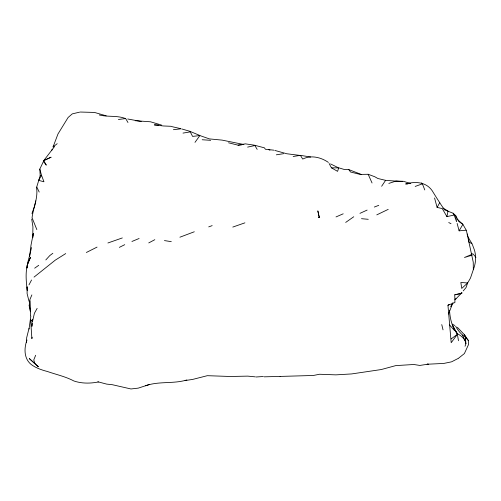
<?xml version="1.0" encoding="UTF-8"?>
<svg xmlns="http://www.w3.org/2000/svg" width="501" height="501" viewBox="0 0 501 501"><rect width="100%" height="100%" fill="white"/><g stroke="black" fill="none" stroke-linecap="round" stroke-linejoin="round"><path stroke-width="0.75" d="M29.841 300.938L29.985 307.789L29.897 299.592L31.876 294.907M26.534 342.471L26.666 337.762L29.033 328.362M465.241 340.924L465.385 337.11C461.17 334.524 457.952 330.522 455.628 326.176M449.529 310.207C449.929 318.267 452.015 327.353 457.219 333.61C461.264 335.72 465.316 338.914 465.905 343.736L465.034 346.266M455.058 299.792L460.933 293.674L462.097 292.979L454.764 294.807L454.921 302.51L447.95 305.266L451.194 342.703L457.388 334.324L458.471 340.73M26.991 267.985L27.837 262.18L29.741 254.959M26.991 267.847L27.323 264.998L30.605 257.257C24.624 267.415 25.914 279.308 27.267 290.474L27.148 286.835L27.104 293.63L29.027 301.295M29.603 256.543L31.031 245.02L33.335 233.453L32.722 237.743L32.928 226.79L31.72 219.087M463.25 290.899L466.03 287.574L467.633 282.996L470.477 278.055L473.332 269.657L473.238 262.129L466.4 230.473L462.88 224.367L457.25 219.225M29.609 256.606L29.716 255.197M32.189 337.204L31.876 338.695L30.661 320.095L32.559 321.26L34.412 313.282L37.13 308.378M319.243 217.321L317.872 210.996L319.243 217.321L318.567 217.578L319.256 217.177M29.027 329.082L30.83 316.125M32.283 323.439L31.92 326.345L32.033 322.199L32.728 319.281M467.214 233.992C468.109 238.921 472.105 242.403 473.364 247.2C476.564 254.571 476.169 262.261 473.332 269.657M407.839 183.986L405.622 183.973C415.191 181.274 425.875 181.782 432.119 190.612C436.114 197.118 440.147 203.519 444.5 209.831L453.117 213.232L455.697 215.568L456.586 221.736L454.169 215.023L446.923 216.626L448.032 211.027L443.022 208.059M35.809 200.863L34.625 205.955L31.958 213.514M29.778 254.834L31.525 247.544M27.129 265.762L27.323 264.998M36.679 187.136L40.193 175.613L39.811 169.1L43.944 160.42L51.121 157.189L43.775 160.596L54.415 146.712L53.688 146.11L53.068 146.943L57.966 134.005L68.111 117.484L72.263 113.884L79.634 112.143M27.004 340.004L26.872 340.373C23.647 349.197 24.079 360.363 32.96 365.717C37.418 368.517 42.397 370.208 47.463 371.51C56.4 374.629 65.537 376.539 73.929 380.998C81.882 383.647 90.312 383.572 98.465 381.95M448.52 314.008L452.942 302.66M51.672 150.638L52.198 149.254M35.652 355.265L33.767 359.925L34.938 363.695L38.402 366.795L29.29 358.566L34.938 363.695M450.675 306.744L452.109 303.975M28.983 284.856L31.557 279.99M446.923 216.626L442.264 208.598L437.097 207.401L439.79 202.536M466.093 230.209L459.104 230.842L462.88 224.367L458.753 221.455L455.697 215.568M381.637 186.266L385.601 180.335L402.535 181.619M194.989 142.359L199.874 135.571L209.468 138.915L222.137 140.117L243.874 144.507M461.859 292.565L460.933 293.674L454.764 294.807M45.816 259.938L49.831 255.541L52.855 253.281M43.775 160.596L46.286 165.13L43.324 161.291M458.54 358.221L464.396 353.568L468.585 344.4L468.266 340.379L464.396 334.731L457.363 327.328M53.068 146.943L57.195 143.681M34.037 277.109L55.285 260.138L65.719 253.575M451.15 338.933L457.388 334.324M149.073 384.611L138.251 388.131L130.974 388.964L112.268 384.699L106.707 384.117L97.877 381.787M34.669 268.192L38.721 265.311M345.696 222.419L353.762 216.751M455.096 299.31L455.916 298.753M447.95 305.266L449.247 304.395M148.747 242.916L154.822 239.685M86.36 252.485L97.05 247.099M451.545 361.841L458.252 358.409M119.351 247.369L124.743 244.676M376.777 214.873L388.212 209.368M359.943 213.351L367.12 210.076M336.014 216.939L343.198 213.814M471.648 254.483L464.477 257.483L471.961 255.222L471.635 253.694L473.151 254.045L475.95 257.339M131.92 241.476L139.109 238.495M244.901 222.845L232.808 227.072M179.903 237.205L194.3 231.769M374.31 207.051L378.756 205.347M208.723 226.884L212.161 225.619M415.185 186.428L422.387 183.842L424.785 189.948M122.319 237.937L107.903 242.985M388.832 183.41L396.047 181.061L403.361 181.281L410.782 183.56M186.848 379.965C173.359 384.104 158.923 380.967 145.465 385.764M247.632 147.106L254.877 145.541L257.182 149.379M451.05 361.941L443.798 363.432L427.065 364.24L428.286 364.133L419.807 365.442L413.82 364.49L395.734 365.617L381.274 369.538L351.602 373.934L335.864 374.861L319.513 374.253L313.375 375.474L280.09 376.426M228.544 142.791L238.094 145.171L245.352 143.85L254.295 145.171L264.428 147.833L265.392 149.248L273.815 150.175M40.193 175.613L41.539 175.375L43.95 181.782L38.596 180.341L41.539 175.375L39.811 169.1M183.003 133.097L190.267 131.876L192.597 136.41L199.874 135.571M276.32 154.822L283.585 153.675M293.154 156.494L300.418 155.348L310.676 157.032M185.069 380.553L192.678 379.414L207.32 375.687L230.36 376.489L247.763 376.126L255.297 376.858M118.393 119.489L125.663 118.549L127.974 122.52M173.409 129.69L180.686 128.845M238.094 145.171L241.701 144.87M256.036 376.99L263.326 376.508M264.146 376.827L280.028 376.42M385.601 180.335L377.879 178.506L374.748 176.728L368.16 174.279L360.094 174.404L350.537 172L348.771 169.595L344.118 169.438L338.757 167.81L337.574 171.348L331.449 167.829L329.126 163.526M331.449 167.829L338.607 167.891L330.585 163.933M80.254 112.036L94.526 112.443L106.187 115.825M158.635 124.999L154.295 124.887L163.313 125.964L171.123 126.302M202.191 139.748L210.677 140.318M135.207 120.71L150.507 121.787L161.529 125.075M361.49 218.686L368.248 219.306M300.049 155.442L286.685 153.738L274.817 150.419M164.447 240.58L171.292 241.664M99.292 114.967C107.884 117.19 116.821 115.261 125.269 118.461M141.251 121.48L127.717 118.987M171.605 126.565L180.454 128.588M181.644 128.926L189.535 131.187L199.16 135.189M348.771 169.595L361.578 174.53M268.517 149.592L269.951 150.162M471.917 243.511L469.024 242.284L468.41 237.756M448.727 222.532L451.006 223.715M452.24 324.134L454.77 325.487M328.387 162.393C321.003 157.327 311.033 154.771 302.723 159.08L300.418 155.348M30.736 319.907L32.559 321.26M421.322 182.903L422.387 183.842M449.566 324.98L454.57 330.597L452.309 324.473L457.206 333.866L457.563 333.835L455.81 331.324M468.266 340.379L465.385 337.11L465.905 343.736M453.117 213.232L454.169 215.023M464.396 334.731L466.437 338.244M368.16 174.279L372.049 182.978M462.442 335.156L464.79 340.091M36.855 187.136L39.203 192.071M36.849 229.621L32.07 217.772C33.223 207.577 38.201 198.246 36.567 187.718M434.567 197.995L437.097 207.401M457.131 223.421L459.104 230.842M29.052 305.065L30.411 311.779L30.223 308.071M441.757 324.592L443.034 329.852M30.217 308.171L30.58 315.843M467.652 282.971L461.747 288.432L460.839 282.483L467.652 282.971"/></g></svg>
